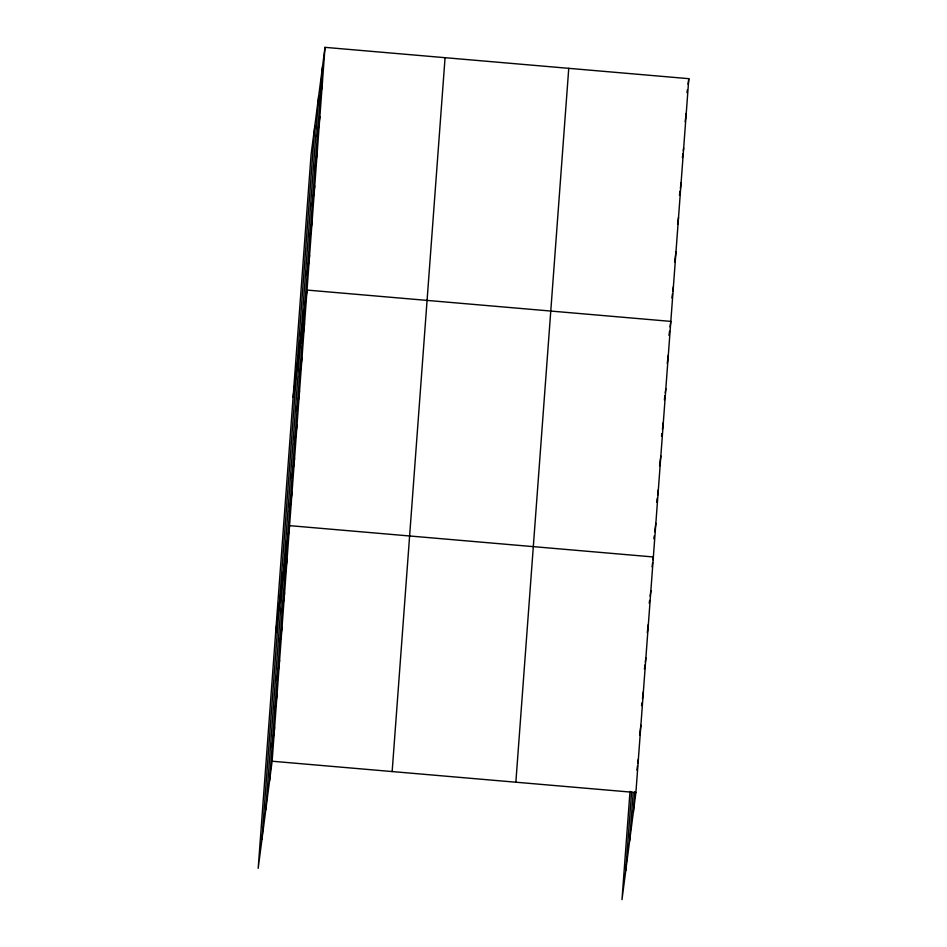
<?xml version="1.0" encoding="UTF-8"?>
<svg xmlns="http://www.w3.org/2000/svg" width="947" height="947" viewBox="0 0 947 947"><rect width="100%" height="100%" fill="white"/><g stroke="black" fill="none" stroke-linecap="round" stroke-linejoin="round"><path stroke-width="1.42" d="M261.94 839.48L314.842 125.608M265.799 809.756L318.701 95.884M269.552 780.908L322.454 67.036M325.01 47.35L311.101 154.456L258.188 868.328L272.109 761.222L325.01 47.35L688.812 78.672L635.899 792.544L621.99 899.65L630.015 791.372M392.153 771.568L445.066 57.684M515.855 782.21L568.756 68.338M625.742 870.802L631.602 791.787M629.601 841.078L633.176 792.793M633.342 812.23L634.869 791.751M319.885 101.708L322.442 82.022M317.316 136.38L319.873 116.694M314.735 171.064L317.292 151.378M312.167 205.736L314.724 186.05M309.598 240.408L312.155 220.722M307.029 275.08L309.586 255.394M293.108 397.172L307.017 290.066L670.819 321.388L670.085 327.011M301.963 343.406L304.52 323.72M299.477 377.06L302.034 357.374M296.979 410.714L299.536 391.028M294.481 444.368L297.038 424.682M291.996 478.022L294.553 458.336M289.498 511.676L292.055 491.99M275.648 632.75L289.557 525.644L653.359 556.966L652.992 559.784M284.514 578.984L287.071 559.298M282.017 612.638L284.574 592.952M279.519 646.292L282.076 626.606M277.033 679.946L279.59 660.26M274.535 713.6L277.092 693.914M272.038 747.254L274.594 727.568M686.977 92.735L687.344 89.918M688.078 84.295L688.812 78.672M685.143 121.784L686.232 113.344M682.385 157.865L682.941 153.639M683.308 150.833L683.663 148.016M679.449 195.342L680.005 191.128M680.372 188.311L681.094 182.688M677.614 224.392L678.526 217.36M674.678 261.881L675.957 252.044M671.932 297.962L672.477 293.748M672.844 290.93L673.388 286.716M668.996 335.451L669.541 331.225M667.233 363.482L668.322 355.042M664.368 399.942L664.924 395.728M665.279 392.91L665.836 388.696M661.515 436.413L661.882 433.596M662.427 429.382L663.338 422.35M659.562 465.853L660.84 456.004M656.709 502.312L657.254 498.098M657.62 495.281L658.354 489.658M653.844 538.784L654.211 535.966M654.756 531.752L655.857 523.312M652.081 566.815L652.637 562.589M649.228 603.275L649.595 600.469M650.139 596.243L650.873 590.62M647.274 632.714L648.375 624.274M644.422 669.174L644.966 664.96M645.333 662.142L645.878 657.928M641.557 705.645L641.924 702.828M642.468 698.614L643.392 691.582M639.616 735.085L640.894 725.236M636.94 770.136L637.485 765.922M637.852 763.116L638.396 758.89M272.109 761.222L635.899 792.544"/></g></svg>
